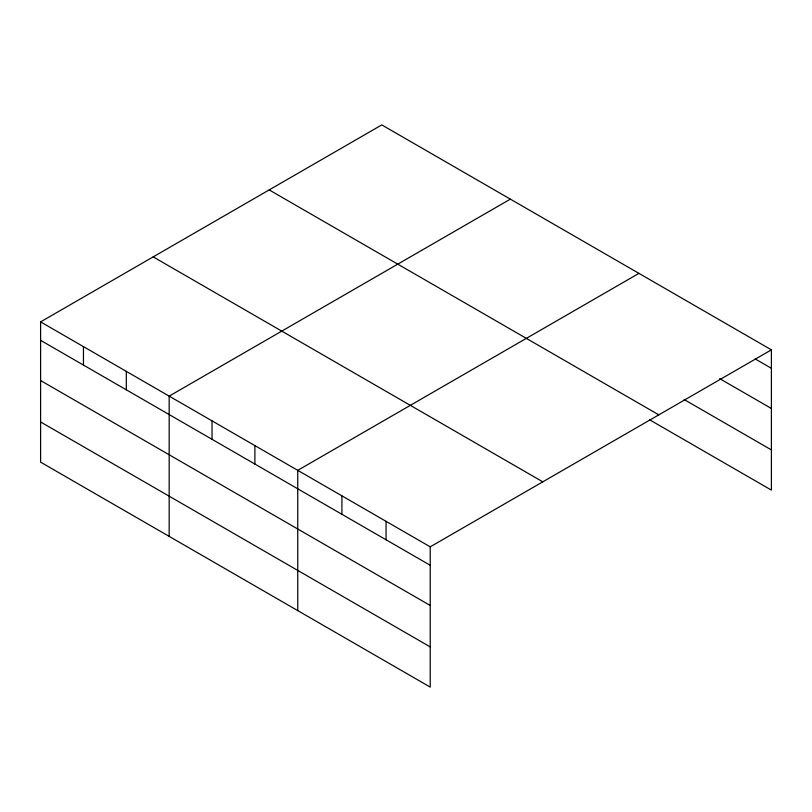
<?xml version="1.0" encoding="UTF-8"?>
<svg xmlns="http://www.w3.org/2000/svg" width="812" height="812" viewBox="0 0 812 812"><rect width="100%" height="100%" fill="white"/><g stroke="black" fill="none" stroke-linecap="round" stroke-linejoin="round"><path stroke-width="1.22" d="M430.218 605.478L430.218 546.831L40.6 321.887L40.6 462.15L430.218 687.094L430.218 605.478L40.6 380.534M649.702 419.845L771.4 490.113L771.4 349.85L381.782 124.906L40.6 321.887M510.362 199.143L169.17 396.124L169.17 536.377M638.932 273.37L297.74 470.351L297.74 610.614M430.218 546.831L771.4 349.85M755.241 358.965L771.4 368.293M719.706 378.646L771.4 408.497M684.161 399.545L771.4 449.909M269.198 189.917L658.806 414.851M153.194 256.886L542.802 481.831M40.6 340.34L430.218 565.274M40.6 421.956L430.218 646.89M386.055 521.334L386.055 539.787M341.903 495.848L341.903 514.29M254.887 445.605L254.887 464.058M212.033 420.87L212.033 439.312M126.317 371.378L126.317 389.821M83.453 346.633L83.453 365.075"/></g></svg>
